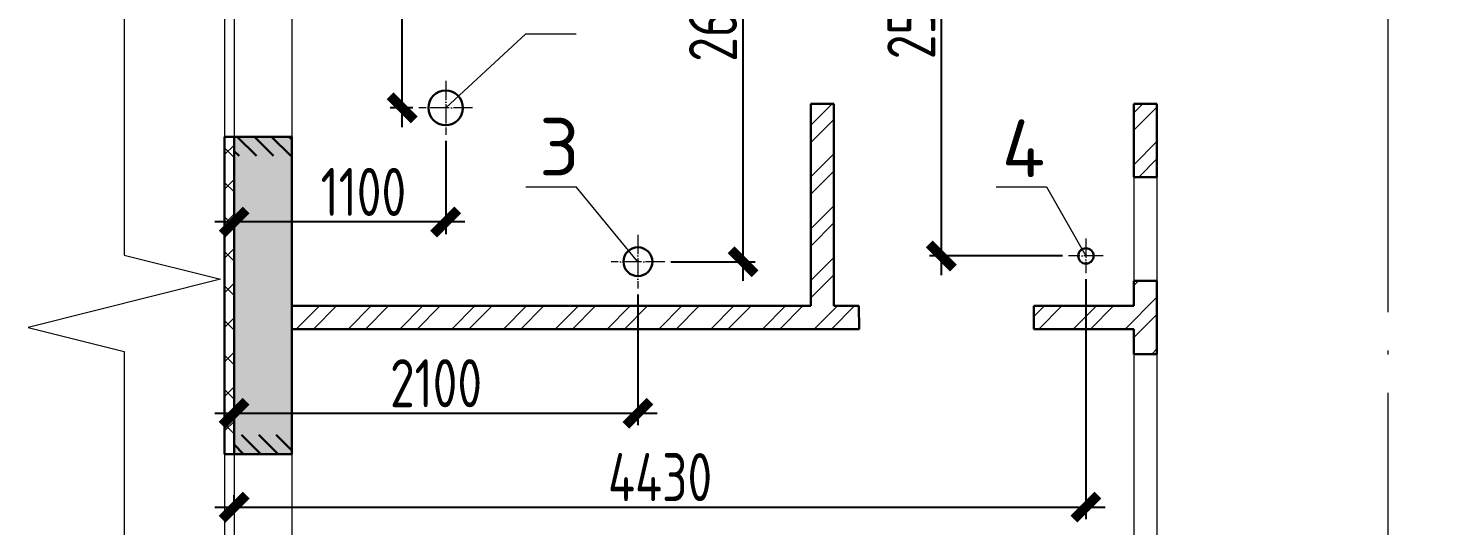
# Model space of a CAD drawing. Extents: x -965262 to 1142518, y -357520 to 71675.
# Drawn here: x 401266 to 408592, y -216574 to -213987 of the extents above; entities that cross this region are included whole.
import ezdxf

# ---------------------------------------------------------------- set-up
doc = ezdxf.new("R2010")
doc.units = 0
doc.header["$LTSCALE"] = 10
doc.linetypes.add('DOTE', pattern=[2.42, 2, -0.2, 0.02, -0.2])
doc.layers.get('0').update_dxf_attribs({"linetype": 'CONTINUOUS', "lineweight": 30})
doc.layers.get('Defpoints').update_dxf_attribs({"linetype": 'CONTINUOUS'})
doc.layers.add('DOTE', color=7, linetype='DOTE', lineweight=9)
doc.styles.add('GOST 2.304', font='isocpeur.ttf', dxfattribs={"width": 0.75, "height": 250})
doc.styles.get("Standard").update_dxf_attribs({"font": 'isocpeur.ttf', "height": 300})
doc.dimstyles.new('SPDS', dxfattribs={"dimscale": 50, "dimtxt": 2.5, "dimasz": 2.5, "dimexe": 1.25, "dimexo": 0.625, "dimtad": 1, "dimdec": 0, "dimrnd": 0.001, "dimtxsty": 'GOST 2.304', "dimblk": 'ARCHTICK', "dimblk1": 'ARCHTICK', "dimblk2": 'ARCHTICK', "dimcen": 2.5, "dimdle": 2, "dimadec": 0, "dimazin": 2, "dimtfac": 0.75, "dimtdec": 4, "dimtmove": 1, "dimatfit": 3, "dimfxl": 1, "dimtolj": 1, "dimarcsym": 0})
pattern_1 = [(135, (-398536.334, -312226.585), (-44.9012806, -44.9012806), [])]

# ---------------------------------------------------------------- blocks, each defined once
blk = doc.blocks.new('_ArchTick')
at = {"color": 0, "linetype": 'ByBlock', "lineweight": 0, "const_width": 0.4}
blk.add_lwpolyline([(-0.5, -0.5), (0.5, 0.5)], dxfattribs=at)
blk = doc.blocks.new('*D1893')
at = {"color": 0, "lineweight": -2, "ltscale": 100, "transparency": 16777216}
for p, q in [((403210.7, -214500.9), (403210.7, -212500.9)), ((403179.4, -212600.9), (403148.2, -212600.9)), ((403266, -214400.9), (403148.2, -214400.9))]:
    blk.add_line(p, q, dxfattribs=at)
at = {"layer": 'Defpoints', "color": 0, "lineweight": 15, "ltscale": 100, "transparency": 16777216}
for p in [(403210.7, -212600.9), (403210.7, -212600.9), (403297.2, -214400.9)]:
    blk.add_point(p, dxfattribs=at)
at = {"color": 0, "lineweight": -2, "ltscale": 100, "transparency": 16777216, "xscale": 125, "yscale": 125, "zscale": 125}
for p, rotation in [((403210.7, -212600.9), 90), ((403210.7, -214400.9), 270)]:
    blk.add_blockref('_ArchTick', p, dxfattribs=dict(at, rotation=rotation))
at = {"color": 0, "lineweight": 15, "ltscale": 100, "transparency": 16777216, "insert": (403054.4, -213500.9), "char_height": 250, "attachment_point": 5, "rotation": 90, "style": 'GOST 2.304', "bg_fill": 3, "box_fill_scale": 1.1, "bg_fill_color": 256, "bg_fill_true_color": 13158600, "bg_fill_transparency": 0}
blk.add_mtext('\\A1;1800', dxfattribs=at)
blk = doc.blocks.new('*D1883')
at = {"color": 0, "lineweight": -2, "ltscale": 100, "transparency": 16777216}
for p, q in [((403437.2, -214572.1), (403437.2, -215056.9)), ((402337.2, -214963.1), (402337.2, -214931.9)), ((403537.2, -214994.4), (402237.2, -214994.4))]:
    blk.add_line(p, q, dxfattribs=at)
at = {"layer": 'Defpoints', "color": 0, "lineweight": 15, "ltscale": 100, "transparency": 16777216}
for p in [(403437.2, -214540.9), (402337.2, -214994.4), (402337.2, -214994.4)]:
    blk.add_point(p, dxfattribs=at)
at = {"color": 0, "lineweight": -2, "ltscale": 100, "transparency": 16777216, "xscale": 125, "yscale": 125, "zscale": 125, "rotation": 180}
blk.add_blockref('_ArchTick', (402337.2, -214994.4), dxfattribs=at)
at = {"color": 0, "lineweight": -2, "ltscale": 100, "transparency": 16777216, "xscale": 125, "yscale": 125, "zscale": 125}
blk.add_blockref('_ArchTick', (403437.2, -214994.4), dxfattribs=at)
at = {"color": 0, "lineweight": 15, "ltscale": 100, "transparency": 16777216, "insert": (403009.5, -214838.1), "char_height": 250, "attachment_point": 5, "style": 'GOST 2.304', "bg_fill": 3, "box_fill_scale": 1.1, "bg_fill_color": 256, "bg_fill_true_color": 13158600, "bg_fill_transparency": 0}
blk.add_mtext('\\A1;1100', dxfattribs=at)
blk = doc.blocks.new('*D1894')
at = {"color": 0, "lineweight": -2, "ltscale": 100, "transparency": 16777216}
for p, q in [((404437.2, -215372.1), (404437.2, -216051.3)), ((402337.2, -215957.6), (402337.2, -215926.3)), ((402237.2, -215988.8), (404537.2, -215988.8))]:
    blk.add_line(p, q, dxfattribs=at)
at = {"layer": 'Defpoints', "color": 0, "lineweight": 15, "ltscale": 100, "transparency": 16777216}
for p in [(404437.2, -215340.9), (402337.2, -215988.8), (404437.2, -215988.8)]:
    blk.add_point(p, dxfattribs=at)
at = {"color": 0, "lineweight": -2, "ltscale": 100, "transparency": 16777216, "xscale": 125, "yscale": 125, "zscale": 125, "rotation": 180}
blk.add_blockref('_ArchTick', (402337.2, -215988.8), dxfattribs=at)
at = {"color": 0, "lineweight": -2, "ltscale": 100, "transparency": 16777216, "xscale": 125, "yscale": 125, "zscale": 125}
blk.add_blockref('_ArchTick', (404437.2, -215988.8), dxfattribs=at)
at = {"color": 0, "lineweight": 15, "ltscale": 100, "transparency": 16777216, "insert": (403387.2, -215832.6), "char_height": 250, "attachment_point": 5, "style": 'GOST 2.304', "bg_fill": 3, "box_fill_scale": 1.1, "bg_fill_color": 256, "bg_fill_true_color": 13158600, "bg_fill_transparency": 0}
blk.add_mtext('\\A1;2100', dxfattribs=at)
blk = doc.blocks.new('*D1884')
at = {"color": 0, "lineweight": -2, "ltscale": 100, "transparency": 16777216}
for p, q in [((404984, -215300.9), (404984, -212500.9)), ((404952.7, -212600.9), (404921.5, -212600.9)), ((404608.5, -215200.9), (405046.5, -215200.9))]:
    blk.add_line(p, q, dxfattribs=at)
at = {"layer": 'Defpoints', "color": 0, "lineweight": 15, "ltscale": 100, "transparency": 16777216}
for p in [(404984, -212600.9), (404984, -212600.9), (404577.2, -215200.9)]:
    blk.add_point(p, dxfattribs=at)
at = {"color": 0, "lineweight": -2, "ltscale": 100, "transparency": 16777216, "xscale": 125, "yscale": 125, "zscale": 125}
for p, rotation in [((404984, -212600.9), 90), ((404984, -215200.9), 270)]:
    blk.add_blockref('_ArchTick', p, dxfattribs=dict(at, rotation=rotation))
at = {"color": 0, "lineweight": 15, "ltscale": 100, "transparency": 16777216, "insert": (404827.7, -213900.9), "char_height": 250, "attachment_point": 5, "rotation": 90, "style": 'GOST 2.304', "bg_fill": 3, "box_fill_scale": 1.1, "bg_fill_color": 256, "bg_fill_true_color": 13158600, "bg_fill_transparency": 0}
blk.add_mtext('\\A1;2600', dxfattribs=at)
blk = doc.blocks.new('*D1896')
at = {"color": 0, "lineweight": -2, "ltscale": 100, "transparency": 16777216}
for p, q in [((406015.5, -215270.9), (406015.5, -212500.9)), ((405984.2, -212600.9), (405953, -212600.9)), ((406646, -215170.9), (405953, -215170.9))]:
    blk.add_line(p, q, dxfattribs=at)
at = {"layer": 'Defpoints', "color": 0, "lineweight": 15, "ltscale": 100, "transparency": 16777216}
for p in [(406015.5, -212600.9), (406015.5, -212600.9), (406677.2, -215170.9)]:
    blk.add_point(p, dxfattribs=at)
at = {"color": 0, "lineweight": -2, "ltscale": 100, "transparency": 16777216, "xscale": 125, "yscale": 125, "zscale": 125}
for p, rotation in [((406015.5, -212600.9), 90), ((406015.5, -215170.9), 270)]:
    blk.add_blockref('_ArchTick', p, dxfattribs=dict(at, rotation=rotation))
at = {"color": 0, "lineweight": 15, "ltscale": 100, "transparency": 16777216, "insert": (405859.2, -213885.9), "char_height": 250, "attachment_point": 5, "rotation": 90, "style": 'GOST 2.304', "bg_fill": 3, "box_fill_scale": 1.1, "bg_fill_color": 256, "bg_fill_true_color": 13158600, "bg_fill_transparency": 0}
blk.add_mtext('\\A1;2570', dxfattribs=at)
blk = doc.blocks.new('*D1886')
at = {"color": 0, "lineweight": -2, "ltscale": 100, "transparency": 16777216}
for p, q in [((406767.2, -215292.1), (406767.2, -216539.7)), ((402337.2, -216445.9), (402337.2, -216414.7)), ((402237.2, -216477.2), (406867.2, -216477.2))]:
    blk.add_line(p, q, dxfattribs=at)
at = {"layer": 'Defpoints', "color": 0, "lineweight": 15, "ltscale": 100, "transparency": 16777216}
for p in [(406767.2, -215260.9), (402337.2, -216477.2), (406767.2, -216477.2)]:
    blk.add_point(p, dxfattribs=at)
at = {"color": 0, "lineweight": -2, "ltscale": 100, "transparency": 16777216, "xscale": 125, "yscale": 125, "zscale": 125, "rotation": 180}
blk.add_blockref('_ArchTick', (402337.2, -216477.2), dxfattribs=at)
at = {"color": 0, "lineweight": -2, "ltscale": 100, "transparency": 16777216, "xscale": 125, "yscale": 125, "zscale": 125}
blk.add_blockref('_ArchTick', (406767.2, -216477.2), dxfattribs=at)
at = {"color": 0, "lineweight": 15, "ltscale": 100, "transparency": 16777216, "insert": (404552.2, -216320.9), "char_height": 250, "attachment_point": 5, "style": 'GOST 2.304', "bg_fill": 3, "box_fill_scale": 1.1, "bg_fill_color": 256, "bg_fill_true_color": 13158600, "bg_fill_transparency": 0}
blk.add_mtext('\\A1;4430', dxfattribs=at)

msp = doc.modelspace()

# ---------------------------------------------------------------- hatches: boundary and pattern name
at = {"lineweight": 15}
h = msp.add_hatch(dxfattribs=at)
h.set_pattern_fill('ANSI35', scale=40)
h.set_pattern_definition([(45, (434942.45, -206431.67), (-179.6051, 179.6051), []), (45, (435122.06, -206431.67), (-179.6051, 179.6051), [317.5, -63.5, 0, -63.5])])
h.paths.add_polyline_path([(436286.4, -206300.9), (433837.4, -206300.9), (433837.4, -206600.9), (436286.4, -206600.9)])
h.paths.add_polyline_path([(409837.4, -206300.9), (406837.4, -206300.9), (406837.4, -206600.9), (409837.4, -206600.9)])
h.paths.add_polyline_path([(415837.4, -206300.9), (412837.4, -206300.9), (412837.4, -206600.9), (415837.4, -206600.9)])
h.paths.add_polyline_path([(421837.4, -206300.9), (418837.4, -206300.9), (418837.4, -206600.9), (421837.4, -206600.9)])
h.paths.add_polyline_path([(427837.4, -206300.9), (424837.4, -206300.9), (424837.4, -206600.9), (427837.4, -206600.9)])
h.paths.add_polyline_path([(436286.4, -206300.9), (430837.4, -206300.9), (430837.4, -206600.9), (436286.4, -206600.9)])
h.paths.add_polyline_path([(438337.2, -206300.9), (437486.4, -206300.9), (437486.4, -206600.9), (438337.2, -206600.9)])
h.paths.add_polyline_path([(438337.2, -230700.9), (438337.2, -230600.9), (438037.2, -230600.9), (438037.2, -230600.9), (437637.2, -230600.9), (436837.2, -230600.9), (436837.2, -230900.9), (438337.2, -230900.9)])
h.paths.add_polyline_path([(433837.2, -230600.9), (433837.2, -230950.9), (430837.2, -230950.9), (430837.2, -230600.9)])
h.paths.add_polyline_path([(427837.2, -230600.9), (426537.2, -230600.9), (426537.2, -230600.9), (426137.2, -230600.9), (424837.2, -230600.9), (424837.2, -230900.9), (427837.2, -230900.9)])
h.paths.add_polyline_path([(421837.2, -230600.9), (420537.2, -230600.9), (420537.2, -230600.9), (420137.2, -230600.9), (418837.2, -230600.9), (418837.2, -230900.9), (421837.2, -230900.9)])
h.paths.add_polyline_path([(415837.2, -230600.9), (414537.2, -230600.9), (414537.2, -230600.9), (414137.2, -230600.9), (412837.2, -230600.9), (412837.2, -230900.9), (415837.2, -230900.9)])
h.paths.add_polyline_path([(409837.2, -230600.9), (408537.2, -230600.9), (408537.2, -230600.9), (408137.2, -230600.9), (406837.2, -230600.9), (406837.2, -230900.9), (409837.2, -230900.9)])
h.paths.add_polyline_path([(403837.2, -230600.9), (403037.2, -230600.9), (403037.2, -230600.9), (402637.2, -230600.9), (402337.2, -230784.8), (402337.2, -230900.9), (403837.2, -230900.9)])
h.paths.add_polyline_path([(402637.2, -220250.9), (402337.2, -220250.9), (402337.2, -221175.9), (402637.2, -221175.9), (402637.2, -221175.9)])
h.paths.add_polyline_path([(402637.2, -217400.9), (402337.2, -217400.9), (402337.2, -219050.9), (402637.2, -219050.9)])
h.paths.add_polyline_path([(402637.2, -216200.9), (402287.2, -216200.9), (402287.2, -214550.9), (402637.2, -214550.9)])
h.paths.add_polyline_path([(402637.2, -211700.9), (402337.2, -211700.9), (402337.2, -213350.9), (402637.2, -213350.9)])
h.paths.add_polyline_path([(402637.2, -208850.9), (402337.2, -208850.9), (402337.2, -210500.9), (402637.2, -210500.9)])
h.paths.add_polyline_path([(402337.2, -216200.9), (402287.2, -216200.9), (402287.2, -214550.9), (402337.2, -214550.9)])
h.paths.add_polyline_path([(402637.2, -230600.9), (402337.2, -230784.8), (402337.2, -229100.7), (402637.2, -229100.7)])
h.paths.add_polyline_path([(402337.2, -226100.7), (402337.2, -224175.9), (402637.2, -224175.9), (402637.2, -226100.7)])
h.paths.add_polyline_path([(402337.2, -207650.9), (402337.2, -206300.9), (403837.4, -206300.9), (403837.4, -206600.9), (402637.2, -206601.7), (402637.2, -207650.9)])
h.paths.add_polyline_path([(430837.2, -230900.9), (433837.2, -230900.9), (433837.2, -230950.9), (430837.2, -230950.9)])
h = msp.add_hatch(dxfattribs=at)
h.set_pattern_fill('ANSI32', scale=20)
h.set_pattern_definition([(45, (1148980.3, -224380.66), (-134.70384, 134.70384), []), (45, (1149070.1, -224380.66), (-134.70384, 134.70384), [])])
h.paths.add_polyline_path([(408537.2, -220390.9), (407136.8, -220390.9), (407136.8, -220260.9), (407016.8, -220260.9), (407016.8, -220390.9), (402637.2, -220390.9), (402637.2, -220510.9), (408287.2, -220510.9), (408287.2, -220770.9), (408537.2, -220770.9)], flags=17)
h.paths.add_polyline_path([(408537.2, -220390.9), (407137.2, -220390.9), (407137.2, -220260.9), (407017.2, -220260.9), (407017.2, -220390.9), (402637.2, -220390.9), (402637.2, -220510.9), (408287.2, -220510.9), (408287.2, -220770.9), (408537.2, -220770.9)], flags=16)
h.paths.add_polyline_path([(429527.2, -217000.9), (429397.2, -217000.9), (429397.2, -217130.9), (429527.2, -217130.9)], flags=17)
h.paths.add_polyline_path([(429527.2, -217000.9), (429397.2, -217000.9), (429397.2, -217130.9), (429527.2, -217130.9)], flags=16)
h.paths.add_polyline_path([(433857.2, -228080.9), (433737.2, -228080.9), (433737.2, -228370.9), (433857.2, -228370.9)], flags=17)
h.paths.add_polyline_path([(403037.2, -212420.8), (403037.2, -212300.9), (405586.8, -212300.9), (405586.8, -212420.9), (405456.8, -212420.9), (405456.8, -213470.8), (405336.8, -213470.8), (405336.8, -212420.9), (403037.2, -212420.9)])
h.paths.add_polyline_path([(407016.8, -212550.9), (407016.8, -212420.9), (406496.8, -212420.9), (406496.8, -212300.9), (407016.8, -212300.9), (407016.8, -208500.9), (407136.8, -208503.5), (407136.8, -208630.9), (407266.8, -208630.9), (407266.8, -208750.9), (407136.8, -208750.9), (407136.8, -212550.9), (407016.8, -212550.9)])
h.paths.add_polyline_path([(407016.8, -213470.8), (407016.8, -213090.9), (407136.8, -213090.9), (407136.8, -213470.8)])
h.paths.add_polyline_path([(407016.8, -214760.7), (407016.8, -214380.8), (407136.8, -214380.8), (407136.8, -214760.7), (407016.8, -214760.7)])
h.paths.add_polyline_path([(402637.2, -215550.9), (402637.2, -215430.9), (405336.8, -215430.9), (405336.8, -214380.8), (405456.8, -214380.8), (405456.8, -215430.7), (405586.8, -215430.9), (405586.8, -215550.8), (402637.2, -215550.8)])
h.paths.add_polyline_path([(407016.8, -215680.8), (407016.8, -215550.8), (406497.1, -215550.8), (406497.1, -215430.9), (407016.8, -215430.9), (407016.8, -215300.7), (407136.8, -215300.7), (407136.8, -215680.8), (407016.8, -215680.8)])
h.paths.add_polyline_path([(406886.8, -218160.7), (406886.8, -217780.7), (407136.8, -217780.7), (407136.8, -218160.7)])
h.paths.add_polyline_path([(402637.2, -220510.9), (402637.2, -220390.9), (407017.7, -220390.9), (407017.7, -220260.9), (407136.8, -220260.6), (407137.7, -220390.9), (408537.2, -220390.9), (408537.2, -220770.9), (408287.2, -220770.9), (408287.2, -220510.9), (402637.2, -220510.9)])
h.paths.add_polyline_path([(403036.8, -224500.9), (403037.2, -224380.9), (408137.2, -224380.9), (408137.2, -224500.9), (403037.2, -224500.9)])
h.paths.add_polyline_path([(408287.2, -224300.9), (408287.2, -223780.9), (408537.2, -223780.9), (408537.2, -224300.9)])
h.paths.add_polyline_path([(407016.8, -207300.9), (407016.8, -206600.9), (407136.8, -206600.9), (407136.8, -207300.9)])
h.paths.add_polyline_path([(408176.8, -208750.9), (408176.8, -208630.9), (408592.3, -208630.9), (408592.3, -208750.9)])
h.paths.add_polyline_path([(411082.3, -208750.9), (411082.3, -208630.9), (411589.7, -208630.9), (411592.2, -208750.9)])
h.paths.add_polyline_path([(414082.3, -208750.9), (414082.3, -208630.9), (414592.2, -208630.9), (414592.2, -208750.9)])
h.paths.add_polyline_path([(417082.3, -208750.9), (417082.3, -208630.9), (417592.2, -208630.9), (417592.2, -208750.9)])
h.paths.add_polyline_path([(420082.3, -208750.9), (420082.3, -208630.9), (420592.2, -208630.9), (420592.2, -208750.9)])
h.paths.add_polyline_path([(423082.3, -208750.9), (423082.3, -208630.9), (423592.2, -208630.9), (423592.2, -208750.9)])
h.paths.add_polyline_path([(426082.3, -208750.9), (426082.3, -208630.9), (426592.2, -208630.9), (426592.2, -208750.9)])
h.paths.add_polyline_path([(429147.2, -208750.9), (429147.2, -208630.9), (429527.2, -208630.9), (429527.2, -208750.9), (429397.2, -208750.9), (429397.2, -209010.9), (429277.2, -209010.9), (429277.2, -208750.9)])
h.paths.add_polyline_path([(432082.3, -208750.9), (432082.3, -208630.9), (432592.2, -208630.9), (432592.2, -208750.9)])
h.paths.add_polyline_path([(435147.2, -208750.9), (435147.2, -208630.9), (438337.2, -208630.9), (438337.2, -208750.9)])
h.paths.add_polyline_path([(429277.2, -211505.9), (429277.2, -211125.9), (429527.2, -211125.9), (429527.2, -211505.9)])
h.paths.add_polyline_path([(429277.2, -214000.9), (429277.2, -213620.9), (429527.2, -213620.9), (429527.2, -214000.9)])
h.paths.add_polyline_path([(429277.2, -217380.9), (429277.2, -217000.9), (429527.2, -217000.9), (429527.2, -217250.9), (429397.2, -217250.9), (429397.2, -217380.9)])
h.paths.add_polyline_path([(430577.2, -217250.9), (430577.2, -217130.9), (430957.2, -217130.9), (430957.2, -217250.9)])
h.paths.add_polyline_path([(432007.2, -217250.9), (432007.2, -217130.9), (432257.2, -217130.9), (432257.2, -218300.9), (432137.2, -218300.9), (432137.2, -217250.9)])
h.paths.add_polyline_path([(432537.2, -218900.9), (432537.2, -218780.9), (437637.2, -218780.9), (437637.2, -218900.9)])
h.paths.add_polyline_path([(438037.2, -218900.9), (438037.2, -218780.9), (438337.2, -218780.9), (438337.2, -218900.9)])
h.paths.add_polyline_path([(432007.2, -222240.9), (432007.2, -222120.9), (432137.2, -222120.9), (432137.2, -220965.9), (432257.2, -220965.9), (432257.2, -222120.9), (438337.2, -222120.9), (438337.2, -222240.9)])
h.paths.add_polyline_path([(432137.2, -220055.9), (432137.2, -218900.9), (432257.2, -218900.9), (432257.2, -220055.9)])
h.paths.add_polyline_path([(429277.2, -219875.9), (429277.2, -219495.9), (429527.2, -219495.9), (429527.2, -219875.9)])
h.paths.add_polyline_path([(429277.2, -222240.9), (429277.2, -221990.9), (429397.2, -221990.9), (429397.2, -222120.9), (431097.2, -222120.9), (431097.2, -222240.9)])
h.paths.add_polyline_path([(438037.2, -224420.9), (438037.3, -224300.9), (438337.2, -224300.9), (438337.2, -224420.9), (438037.2, -224420.9)])
h.paths.add_polyline_path([(438037.2, -224900.9), (438037.2, -224780.9), (438337.2, -224780.9), (438337.3, -224900.9), (438037.3, -224900.9)])
h.paths.add_polyline_path([(433737.2, -228370.9), (433737.2, -225060.9), (436437.2, -225060.9), (436437.2, -226280.9), (438337.2, -226280.9), (438337.2, -226400.9), (436317.2, -226400.9), (436317.2, -225180.9), (433857.2, -225180.9), (433857.2, -228370.9)])
h.paths.add_polyline_path([(431756.8, -229530.9), (431756.8, -229410.9), (433737.2, -229410.9), (433737.2, -229280.9), (433857.2, -229280.9), (433857.2, -229530.9), (431756.8, -229530.9)])
h.paths.add_polyline_path([(431636.8, -230600.9), (431636.8, -229790.9), (431756.8, -229790.9), (431756.8, -230600.9)])
h.paths.add_polyline_path([(407017.7, -220390.9), (407017.2, -220390.9), (407017.2, -220260.9), (407017.7, -220260.9)], flags=16)
h.paths.add_polyline_path([(407137.7, -220390.9), (407137.2, -220390.9), (407137.2, -220260.9), (407137.7, -220260.9)], flags=16)
h.paths.add_polyline_path([(433857.2, -228080.9), (433737.2, -228080.9), (433737.2, -228070.9), (433857.2, -228070.9)], flags=17)
h = msp.add_hatch(dxfattribs=at)
h.set_pattern_fill('ANSI37', scale=40, angle=90)
h.set_pattern_definition([(135, (347794.75, -221720.88), (-89.80256, -89.80256), []), (225, (347794.75, -221720.88), (89.80256, -89.80256), [])])
h.paths.add_polyline_path([(402337.2, -214550.9), (402287.2, -214550.9), (402287.2, -216200.9), (402337.2, -216200.9)])
h = msp.add_hatch()
h.set_pattern_fill('ANSI31', scale=20, angle=90)
h.set_pattern_definition(pattern_1)
h.paths.add_polyline_path([(402337.2, -214550.9), (402637.2, -214550.9), (402637.2, -214650.9), (402337.2, -214650.9)])
h = msp.add_hatch()
h.set_pattern_fill('ANSI31', scale=20, angle=90)
h.set_pattern_definition(pattern_1)
h.paths.add_polyline_path([(402337.2, -216100.9), (402637.2, -216100.9), (402637.2, -216200.9), (402337.2, -216200.9)])

# ---------------------------------------------------------------- linework, layer by layer
at = {"color": 5, "lineweight": 15, "ltscale": 10, "extrusion": (1, 0, 0)}
for p, q in [((401765.8, -201363.1, 13061.6), (401765.8, -215167.4, 13061.6)), ((401765.8, -215667.4, 13061.6), (401765.8, -231471.6, 13061.6))]:
    msp.add_line(p, q, dxfattribs=at)
at = {"color": 7, "lineweight": 15}
for p, q in [((402287.2, -213350.9, 11223.1), (402287.2, -214550.9, 11223.1)), ((402337.2, -213350.9, 11223.1), (402337.2, -214550.9, 11223.1)), ((402637.2, -213350.9, 11223.1), (402637.2, -214550.9, 11223.1)), ((407016.8, -214760.7, 11253.1), (407016.8, -215300.7, 11253.1)), ((407136.8, -214760.7, 11253.1), (407136.8, -215300.7, 11253.1)), ((407016.8, -215680.8, 11253.1), (407016.8, -217780.7, 11253.1)), ((407136.8, -215680.8, 11253.1), (407136.8, -217780.7, 11253.1)), ((402287.2, -216200.9, 11223.1), (402287.2, -217400.9, 11223.1)), ((402337.2, -216200.9, 11223.1), (402337.2, -217400.9, 11223.1)), ((402637.2, -216200.9, 11223.1), (402637.2, -217400.9, 11223.1))]:
    msp.add_line(p, q, dxfattribs=at)
at = {"lineweight": 15, "ltscale": 100}
for p, q in [((403437.2, -214400.9, 9801.8), (403854.1, -214016.5, 9801.8)), ((404437.2, -215200.9, 9801.8), (404115.2, -214811.5, 9801.8))]:
    msp.add_line(p, q, dxfattribs=at)
at = {"color": 7}
for p, q in [((405336.8, -214380.8, 11253.1), (405456.8, -214380.8, 11253.1)), ((405336.8, -215430.9, 11253.1), (405336.8, -214380.8, 11253.1)), ((405456.8, -214380.8, 11253.1), (405456.8, -215430.9, 11253.1)), ((407016.8, -214760.7, 11253.1), (407016.8, -214380.8, 11253.1)), ((407016.8, -214380.8, 11253.1), (407136.8, -214380.8, 11253.1)), ((407136.8, -214380.8, 11253.1), (407136.8, -214760.7, 11253.1)), ((402637.2, -214550.9, 11223.1), (402287.2, -214550.9, 11223.1)), ((402287.2, -214550.9, 11223.1), (402287.2, -216200.9, 11223.1)), ((402337.2, -214550.9, 11223.1), (402337.2, -216200.9, 11223.1)), ((402637.2, -214550.9, 11223.1), (402637.2, -216200.9, 11223.1)), ((407016.8, -214760.7, 11253.1), (407016.8, -214760.7, 11253.1)), ((407136.8, -214760.7, 11253.1), (407016.8, -214760.7, 11253.1)), ((407016.8, -215430.6, 11253.1), (407016.8, -215300.7, 11253.1)), ((407016.8, -215300.7, 11253.1), (407136.8, -215300.7, 11253.1)), ((407136.8, -215300.7, 11253.1), (407136.8, -215680.8, 11253.1)), ((402637.2, -215430.9, 11253.1), (405336.8, -215430.9, 11253.1)), ((402637.2, -215550.9, 11253.1), (402637.2, -215430.9, 11253.1)), ((405456.8, -215430.9, 11253.1), (405586.8, -215430.9, 11253.1)), ((405586.8, -215430.9, 11253.1), (405587.1, -215550.8, 11253.1)), ((406496.8, -215550.9, 11253.1), (406497.1, -215430.9, 11253.1)), ((406497.1, -215430.9, 11253.1), (407016.8, -215430.6, 11253.1)), ((405587.1, -215550.8, 11253.1), (402637.2, -215550.9, 11253.1)), ((402637.2, -215550.9, 11253.1), (402637.2, -215550.9, 11253.1)), ((406497.1, -215550.8, 11253.1), (406496.8, -215550.9, 11253.1)), ((407016.8, -215550.8, 11253.1), (406497.1, -215550.8, 11253.1)), ((407016.8, -215680.8, 11253.1), (407016.8, -215550.8, 11253.1)), ((407136.8, -215680.8, 11253.1), (407016.8, -215680.8, 11253.1)), ((402287.2, -216200.9, 11223.1), (402637.2, -216200.9, 11223.1))]:
    msp.add_line(p, q, dxfattribs=at)
at = {"lineweight": 15, "ltscale": 100, "extrusion": (0, 1, 0)}
for elevation in [-214016.5, -214811.5]:
    msp.add_lwpolyline([(-403854.1, 9801.8), (-404115.2, 9801.8)], dxfattribs=dict(at, elevation=elevation))
at = {"color": 5, "lineweight": 15, "ltscale": 10, "elevation": 13061.6}
for points in [[(401765.8, -215167.4), (402265.8, -215292.4)], [(402265.8, -215292.4), (401265.8, -215542.4)], [(401265.8, -215542.4), (401765.8, -215667.4)]]:
    msp.add_lwpolyline(points, dxfattribs=at)
at = {"color": 5, "ltscale": 100}
for centre, radius in [((403437.2, -214400.9, 9801.8), 90), ((404437.2, -215200.9, 9801.8), 75), ((406767.2, -215170.9, 9801.8), 40)]:
    msp.add_circle(centre, radius, dxfattribs=at)
at = {"layer": 'DOTE', "color": 7, "ltscale": 100, "extrusion": (0, -1, 0)}
for p, q in [((402337.2, -201363.1, 9801.8), (402337.2, -232551.2, 9801.8)), ((408337.2, -201363.1, 9801.8), (408337.2, -232551.2, 9801.8))]:
    msp.add_line(p, q, dxfattribs=at)

# ---------------------------------------------------------------- texts
at = {"lineweight": 15, "ltscale": 100, "insert": (403923.1, -214452.9, 9801.8), "char_height": 300, "width": 815.97, "attachment_point": 1}
msp.add_mtext('3', dxfattribs=at)

# ---------------------------------------------------------------- next in the draw order: dimensions: what is measured, and where the dimension line sits
at = {"lineweight": 15, "ltscale": 100}
for base, p1, p2, picture, middle in [((403210.7, -212600.9, 9801.8), (403297.2, -214400.9, 9801.8), (403210.7, -212600.9, 9801.8), '*D1893', (403054.4, -213500.9, 9801.8)), ((404984, -212600.9, 9801.8), (404577.2, -215200.9, 9801.8), (404984, -212600.9, 9801.8), '*D1884', (404827.7, -213900.9, 9801.8)), ((406015.5, -212600.9, 9801.8), (406677.2, -215170.9, 9801.8), (406015.5, -212600.9, 9801.8), '*D1896', (405859.2, -213885.9, 9801.8))]:
    dim = msp.add_linear_dim(base=base, p1=p1, p2=p2, angle=90, dimstyle='SPDS', override={"dimfxl": 1.25, "dimtfill": 1, "dimtfillclr": 256}, dxfattribs=at)
    dim.commit()
    dim.dimension.update_dxf_attribs({"geometry": picture, "text_midpoint": middle})
dim = msp.add_linear_dim(base=(402337.2, -214994.4, 9801.8), p1=(403437.2, -214540.9, 9801.8), p2=(402337.2, -214994.4, 9801.8), dimstyle='SPDS', override={"dimfxl": 1.25, "dimtfill": 1, "dimtfillclr": 256}, dxfattribs=at)
dim.commit()
dim.dimension.update_dxf_attribs({"geometry": '*D1883', "text_midpoint": (403009.5, -214994.4, 9801.8), "dimtype": 160})
dim = msp.add_linear_dim(base=(404437.2, -215988.8, 9801.8), p1=(402337.2, -215988.8, 9801.8), p2=(404437.2, -215340.9, 9801.8), dimstyle='SPDS', override={"dimfxl": 1.25, "dimtfill": 1, "dimtfillclr": 256}, dxfattribs=at)
dim.commit()
dim.dimension.update_dxf_attribs({"geometry": '*D1894', "text_midpoint": (403387.2, -215832.6, 9801.8)})

# ---------------------------------------------------------------- next in the draw order: linework, layer by layer
msp.add_line((406561.5, -214811.5, 9801.8), (406767.2, -215170.9, 9801.8), dxfattribs=at)
at = {"lineweight": 15, "ltscale": 100, "extrusion": (0, 1, 0), "elevation": -214811.5}
msp.add_lwpolyline([(-406300.4, 9801.8), (-406561.5, 9801.8)], dxfattribs=at)
at = {"layer": 'DOTE', "color": 7, "ltscale": 5}
for p, q in [((403437.2, -214260.9, 9801.8), (403437.2, -214540.9, 9801.8)), ((403577.2, -214400.9, 9801.8), (403297.2, -214400.9, 9801.8)), ((406857.2, -215170.9, 9801.8), (406677.2, -215170.9, 9801.8)), ((404577.2, -215200.9, 9801.8), (404297.2, -215200.9, 9801.8))]:
    msp.add_line(p, q, dxfattribs=at)

# ---------------------------------------------------------------- next in the draw order: texts
at = {"lineweight": 15, "ltscale": 100, "insert": (406329.8, -214461.5, 9801.8), "char_height": 300, "width": 815.97, "attachment_point": 1}
msp.add_mtext('4', dxfattribs=at)

# ---------------------------------------------------------------- next in the draw order: dimensions: what is measured, and where the dimension line sits
at = {"lineweight": 15, "ltscale": 100}
dim = msp.add_linear_dim(base=(406767.2, -216477.2, 9801.8), p1=(402337.2, -216477.2, 9801.8), p2=(406767.2, -215260.9, 9801.8), dimstyle='SPDS', override={"dimfxl": 1.25, "dimtfill": 1, "dimtfillclr": 256}, dxfattribs=at)
dim.commit()
dim.dimension.update_dxf_attribs({"geometry": '*D1886', "text_midpoint": (404552.2, -216320.9, 9801.8)})

# ---------------------------------------------------------------- next in the draw order: linework, layer by layer
at = {"layer": 'DOTE', "color": 7, "ltscale": 5}
for p, q in [((404437.2, -215060.9, 9801.8), (404437.2, -215340.9, 9801.8)), ((406767.2, -215080.9, 9801.8), (406767.2, -215260.9, 9801.8))]:
    msp.add_line(p, q, dxfattribs=at)

doc.saveas('drawing.dxf')
